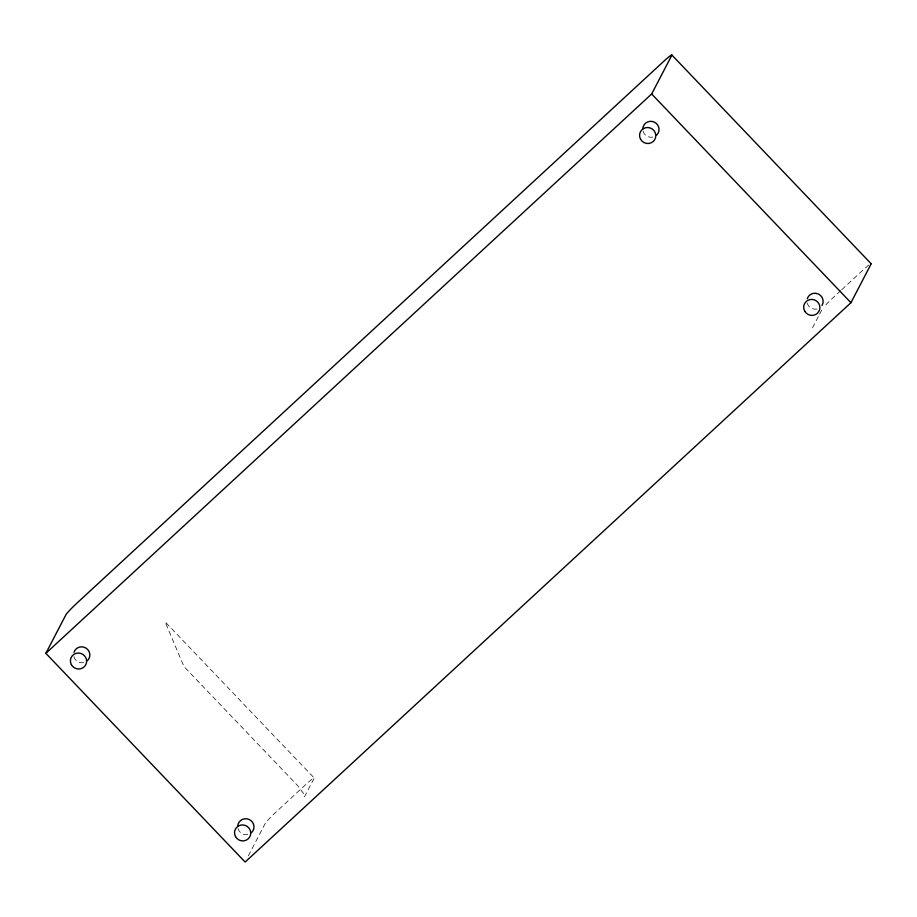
<?xml version="1.0" encoding="UTF-8"?>
<svg xmlns="http://www.w3.org/2000/svg" width="917" height="917" viewBox="0 0 917 917"><rect width="100%" height="100%" fill="white"/><g stroke="black" fill="none" stroke-linecap="round" stroke-linejoin="round"><path stroke-width="0.69" stroke-dasharray="4.58 3.44" d="M248.369 855.825L265.231 823.432A13.617 1.032 -43.7 0 1 276.441 811.648L305.751 784.585A13.617 1.032 -43.7 0 1 314.095 778.327L304.398 796.942L303.332 793.239L297.67 785.663L183.916 666.487L165.083 621.806L314.13 777.914M812.496 327.816L818.961 315.402M819.603 314.153L822.194 309.189A13.617 1.032 -43.7 0 1 823.489 307.447M840.729 290.643L833.393 297.406A13.617 1.032 -43.7 0 0 824.223 306.599M841.772 289.68L862.714 270.343A13.617 1.032 -43.7 0 1 869.201 264.772M83.699 662.636A8.173 7.955 27.5 0 1 73.864 656.561M652.87 137.114A8.173 7.955 27.5 0 1 643.035 131.051M816.978 309.018A8.173 7.955 27.5 0 1 807.143 302.942M247.808 834.527A8.173 7.955 27.5 0 1 237.973 828.464"/><path stroke-width="1.38" d="M45.85 653.328L65.955 614.699A13.617 1.032 -43.7 0 1 77.166 602.928L663.427 61.622A13.617 1.032 -43.7 0 1 671.771 55.352L651.666 93.981L45.85 653.328L245.126 862.049L850.942 302.702L871.047 264.085A13.617 1.032 -43.7 0 0 870.852 263.718M671.806 54.951L871.081 263.672M651.666 93.981L850.942 302.702M73.945 652.423A8.173 7.955 27.5 0 1 85.957 648.067A8.173 7.955 27.5 0 1 87.379 660.721M642.806 128.965A8.173 7.955 27.5 0 1 654.188 122.053A8.173 7.955 27.5 0 1 656.549 135.2M807.235 298.804A8.173 7.955 27.5 0 1 818.296 293.944A8.173 7.955 27.5 0 1 821.987 305.499M237.744 826.377A8.173 7.955 27.5 0 1 249.126 819.466A8.173 7.955 27.5 0 1 251.499 832.613M804.69 311.115A8.173 7.955 27.5 0 0 818.755 311.7A8.173 7.955 27.5 0 0 811.969 299.412A8.173 7.955 27.5 0 0 804.69 311.115M640.57 139.224A8.173 7.955 27.5 0 0 654.646 139.808A8.173 7.955 27.5 0 0 647.861 127.52A8.173 7.955 27.5 0 0 640.57 139.224M71.4 664.733A8.173 7.955 27.5 0 0 85.476 665.318A8.173 7.955 27.5 0 0 78.69 653.042A8.173 7.955 27.5 0 0 71.4 664.733M235.52 836.625A8.173 7.955 27.5 0 0 249.584 837.221A8.173 7.955 27.5 0 0 242.799 824.933A8.173 7.955 27.5 0 0 235.52 836.625"/></g></svg>
